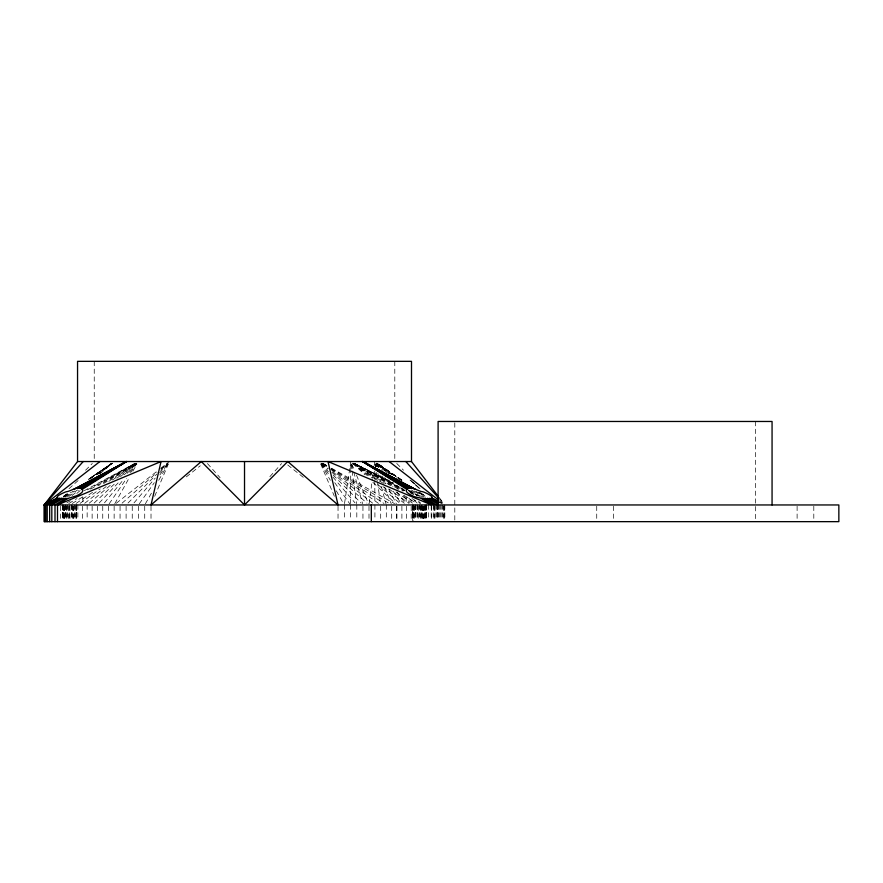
<?xml version="1.0" encoding="UTF-8"?>
<svg xmlns="http://www.w3.org/2000/svg" width="883" height="883" viewBox="0 0 883 883"><rect width="100%" height="100%" fill="white"/><g stroke="black" fill="none" stroke-linecap="round" stroke-linejoin="round"><path stroke-width="0.66" stroke-dasharray="4.42 3.31" d="M350.595 503.597L350.739 471.036M350.75 469.679L350.772 464.248M369.171 503.597L372.361 479.171M372.538 477.813L373.432 471.036M374.138 465.606L374.668 461.533M344.525 503.597L350.783 461.533M154.691 496.268L168.333 464.016M114.801 503.74L129.547 477.217M132.903 471.18L136.92 463.95M145.397 503.774L152.053 492.041M158.719 480.308L168.046 463.884M109.128 503.84L126.755 478.233M130.596 472.67L136.722 463.763M139.249 503.84L154.315 482.692M159.867 474.899L167.803 463.763M104.481 502.835L123.532 479.535M129.602 472.129L136.523 463.652M134.006 502.88L155.231 478.078M159.657 472.913L167.615 463.608M269.856 476.677L281.611 463.553M99.194 502.979L119.658 481.268M127.097 473.376L136.401 463.509M128.024 503.023L156.876 474.083M160.728 470.22L167.461 463.465M85.563 470.22L92.318 463.465M94.128 503.067L115.198 483.244M124.216 474.745L136.258 463.42M69.029 488.674L78.134 480.529M122.108 503.144L157.053 472.394M161.159 468.774L167.328 463.343M76.799 493.431L80.971 489.888M99.757 473.939L112.284 463.31L99.547 473.454M89.238 503.178L111.148 484.568M120.529 476.599L136.17 463.31M72.009 495.584L78.366 490.484M186.357 476.864L200.275 465.794M116.302 503.244L156.379 471.754M160.717 468.343L169.381 461.533M84.724 503.277L106.137 486.588M116.843 478.233L136.114 463.211M68.731 496.599L77.428 489.922M96.987 474.899L112.207 463.211L96.677 474.646M66.799 496.765L74.547 491.025M65.165 496.908L72.991 491.279M89.768 479.226L111.026 463.95M80.088 503.343L100.232 488.873M112.527 480.032L134.9 463.95M63.83 497.063L70.574 492.317M89.669 478.906L111.004 463.906L88.598 479.37M63.951 496.423L69.547 492.548M63.466 496.423L69.128 492.548M63.311 496.423L67.848 493.321M76.081 503.431L93.035 492.008M108.863 481.345L134.867 463.818M72.274 503.476L85.011 495.385M103.532 483.608L134.79 463.741L98.223 485.738M68.786 503.531L77.02 498.542M66.799 502.88L70.364 500.816M90.618 489.105L134.691 463.608L85.53 490.926M84.26 490.694L134.657 463.487M404.789 490.694L354.392 463.487L393.498 482.935M408.145 490.275L420.341 496.389M399.337 487.074L354.425 463.454L391.169 482.008M408.299 490.683L420.54 496.886M354.447 463.42L393.542 483.564M409.414 491.743L416.743 495.518M438.906 501.963L441.213 503.155M439.281 501.997L441.555 503.189L439.039 501.974M400.551 487.714L404.182 489.624M410.253 492.824L413.895 494.734M354.381 463.542L403.52 490.926M323.233 463.542L326.798 465.54M331.544 468.222L394.546 503.619M354.359 463.608L398.432 489.105M390.827 485.738L354.326 463.674L385.518 483.608M412.019 498.542L420.264 503.531M323.211 463.674L326.754 465.805M331.478 468.652L389.348 503.531M404.039 495.385L416.765 503.476M323.112 463.785L326.555 466.025M331.147 469.028L383.995 503.453M354.182 463.818L383.575 483.63M396.003 492.008L412.968 503.431M401.908 480.142L378.079 463.862L401.622 480.484M421.191 493.321L425.738 496.423M401.82 480.142L378.067 463.862L401.566 480.142M419.922 492.548L425.573 496.423M419.502 492.548L425.098 496.423M418.476 492.317L425.209 497.063M322.99 463.906L326.324 466.268M330.761 469.436L378.465 503.376M378.023 463.95L399.282 479.226M416.059 491.279L423.884 496.908M354.138 463.95L376.511 480.032M388.818 488.873L408.95 503.343M376.886 463.178L392.372 474.646M414.502 491.025L422.251 496.765M376.842 463.211L392.063 474.899M411.621 489.922L420.319 496.599M439.535 500.782L442.747 503.277M352.924 463.211L372.207 478.233M382.913 486.588L404.326 503.277M321.831 463.244L328.333 468.343M332.659 471.754L372.747 503.244M287.703 464.944L303.763 477.714M389.502 473.454L376.787 463.244L389.282 473.939M410.683 490.484L417.03 495.584M408.078 489.888L412.251 493.431M352.869 463.31L367.471 475.716M377.902 484.568L399.811 503.178M321.721 463.343L327.88 468.774M331.997 472.394L366.931 503.144M420.021 488.674L410.915 480.529L418.884 487.769M386.909 472.626L376.71 463.387L383.354 470.032M418.542 501.257L420.584 503.1M409.999 480.01L420.153 489.248M352.792 463.42L364.822 474.745M372.847 482.306L394.911 503.067M402.67 488.906L404.602 490.793M414.259 500.231L417.151 503.067M396.732 463.465L403.487 470.22M321.589 463.465L327.361 469.259M333.134 475.043L361.026 503.023M376.511 463.509L382.968 470.418M396.787 485.22L402.317 491.136M408.774 498.045L413.387 502.979M439.447 498.895L443.078 502.935M207.439 463.553L220.099 477.692M321.434 463.608L328.509 471.875M332.924 477.041L355.032 502.88M376.412 463.608L379.889 467.736M392.063 482.206L398.145 489.447M403.365 495.65L409.458 502.88M439.05 497.35L443.233 502.78M376.257 463.707L379.436 468.045M388.189 479.988L392.957 486.5M396.931 491.93L404.878 502.78M321.246 463.763L329.182 474.899M334.734 482.692L349.8 503.84M376.103 463.818L378.973 468.387M384.701 477.537L388.995 484.392M393.299 491.246L401.18 503.807M320.993 463.884L330.33 480.308M336.324 490.871L343.653 503.774M375.904 463.95L377.14 466.356M382.085 476.014L385.794 483.244M388.884 489.27L396.301 503.74M320.717 464.016L334.359 496.268M351.831 464.016L354.425 470.22M356.511 475.186L368.476 503.707M375.672 464.094L376.677 466.643M380.187 475.584L382.692 481.963M384.701 487.074L391.213 503.674M351.522 464.171L353.366 470.749M353.741 472.063L362.582 503.641M375.374 464.171L376.081 466.798M377.836 473.376L379.955 481.268M381.368 486.533L385.948 503.641M375.043 464.248L375.418 466.964M376.18 472.394L377.306 480.529M377.494 481.886L380.496 503.597M351.169 464.248L351.92 469.679M352.107 471.036L356.622 503.597M374.723 471.036L374.767 479.171M374.778 480.529L374.9 503.597M813.806 506.235L813.806 521.654M797.106 506.235L797.106 520.363M755.362 421.467L755.362 520.275M613.431 506.235L613.431 521.654M596.731 506.235L596.731 521.654M454.8 422.836L454.8 520.275M444.789 504.955L444.9 520.363M444.657 506.235L444.657 520.363M443.961 504.955L443.961 520.363M443.63 506.235L443.63 520.363M442.35 504.955L442.35 520.363M441.831 504.955L441.831 520.363M440.683 504.955L440.683 520.363M439.392 504.955L439.392 520.363M438.222 504.955L438.222 520.363M438.023 504.955L438.023 520.363M437.427 504.955L437.427 520.363M437.228 504.955L437.228 520.363M436.445 504.955L436.445 520.363M435.065 504.955L435.065 520.363M434.866 506.235L434.866 520.363M434.039 506.235L434.039 520.363M433.31 504.955L433.211 520.363M431.544 506.235L431.544 520.363M431.18 504.955L431.18 520.363M428.685 504.955L428.685 520.363M426.699 504.955L426.644 520.363M426.467 504.955L426.467 520.363M426.346 504.955L426.346 520.363M426.014 506.235L426.014 520.363M425.805 504.955L425.827 520.363M425.584 504.955L425.584 520.363M425.054 506.235L425.054 520.363M424.436 504.955L424.436 520.363M424.094 506.235L424.094 520.363M423.741 506.235L423.741 520.363M423.365 506.235L423.365 520.363M422.979 506.235L422.979 520.363M422.626 506.235L422.626 520.363M422.162 504.955L422.162 520.363M421.732 506.235L421.732 520.363M421.301 504.955L421.301 520.363M420.86 504.955L420.86 520.363M420.418 506.235L420.418 520.363M419.513 504.955L419.513 520.363M419.061 504.955L419.083 520.363M418.167 506.235L418.167 520.363M417.736 504.955L417.736 520.363M417.295 504.955L417.295 520.363M416.059 504.955L416.059 520.363M415.672 504.955L415.672 520.363M415.297 504.955L415.231 520.363M414.944 504.955L414.944 520.363M414.282 506.235L414.282 520.363M413.708 504.955L413.708 520.363M413.454 506.235L413.454 520.363M413.222 504.955L413.222 520.363M413.023 504.955L413.056 521.654M412.692 520.363L412.56 504.955L412.46 520.363M412.35 504.955L412.35 520.363M411.191 506.235L411.191 520.363M406.467 506.235L406.467 520.363M406.158 497.096L406.158 503.641M401.897 506.235L401.897 520.363M396.92 506.235L396.92 520.363M396.357 506.235L396.357 521.654M394.8 361.346L394.8 460.164M391.71 506.235L391.71 520.363M386.301 504.955L386.301 520.363M380.694 506.235L380.694 520.363M374.911 504.955L374.911 520.363M368.995 506.235L368.995 520.363M362.946 506.235L362.946 520.363M356.809 504.955L356.809 520.363M350.584 504.955L350.584 520.363M344.326 504.955L344.326 520.363M338.034 506.235L338.034 520.363M151.015 506.235L151.015 520.363M144.724 506.235L144.724 520.363M138.454 506.235L138.454 520.363M132.24 506.235L132.24 520.363M126.103 506.235L126.103 520.363M120.055 506.235L120.055 520.363M114.139 506.235L114.139 520.363M108.355 506.235L108.355 520.363M102.748 506.235L102.748 520.363M97.329 506.235L97.329 520.363M94.238 361.346L94.238 460.164M92.13 506.235L92.13 520.363M87.152 504.955L87.152 520.363M82.892 497.096L82.892 503.641M82.583 506.235L82.583 520.363M77.859 504.955L77.859 520.363M76.655 504.955L76.7 520.363M76.49 506.235L76.49 520.363M76.357 504.955L76.357 520.363M76.203 504.955L76.203 520.363M76.026 506.235L76.026 520.363M75.066 504.955L75.066 520.363M74.768 504.955L74.768 520.363M73.753 506.235L73.819 520.363M73.377 506.235L73.377 520.363M72.583 506.235L72.583 520.363M72.174 504.955L72.174 520.363M71.755 504.955L71.755 520.363M71.313 504.955L71.313 520.363M69.967 506.235L69.967 520.363M69.525 504.955L69.525 520.363M69.084 506.235L69.084 520.363M68.19 506.235L68.19 520.363M67.748 504.955L67.748 520.363M66.887 504.955L66.887 520.363M66.479 506.235L66.424 520.363M65.684 504.955L65.684 520.363M65.309 504.955L65.309 520.363M64.956 504.955L64.956 520.363M64.614 506.235L64.614 520.363M64.293 506.235L64.293 520.363M63.719 506.235L63.719 520.363M63.466 504.955L63.466 520.363M63.234 504.955L63.223 520.363M63.035 506.235L63.035 520.363M62.859 504.955L62.859 520.363M62.572 504.955L62.572 520.363M62.362 504.955L62.362 520.363M60.364 506.235L60.364 520.363M110.982 463.862L88.355 479.37L110.971 463.862"/><path stroke-width="1.32" d="M438.222 496.268L411.5 461.533L411.5 361.346L77.549 361.346L77.549 461.533L44.15 504.955L44.15 521.654L838.85 521.654L838.85 504.955L44.15 504.955L83.234 461.533M406.875 489.414C411.467 485.087 417.979 491.632 422.979 491.765A15.453 3.532 17.8 0 1 431.081 495.904C438.067 501.61 413.387 497.272 412.836 495.904A15.453 4.603 13.8 0 1 406.61 491.776L406.158 490.551L406.875 489.414L362.593 461.533L415.485 489.425M57.505 521.654L57.505 504.955L161.037 461.533L151.015 504.955L201.302 461.533L244.525 504.955L287.737 461.533L338.034 504.955L328.012 461.533L431.544 504.955L421.29 498.487M99.911 461.533L44.15 504.955L56.402 498.487L67.77 498.487L76.214 495.904A15.453 4.603 -13.8 0 0 82.439 491.776L82.892 490.551C79.315 484.105 71.004 491.533 66.07 491.776A15.453 3.532 -17.8 0 0 57.958 495.904L56.402 498.487M57.505 504.955L67.77 498.487M82.174 489.414L126.457 461.533L73.598 489.414M65.772 498.409L55 504.955L55 521.654M81.622 488.785L126.457 461.533L75.43 488.586M63.223 498.321L51.821 504.955L51.821 521.654M80.684 488.167L126.457 461.533L77.152 488.078M61.501 498.255L49.658 504.955L49.658 521.654M79.757 487.935L126.457 461.533L78.366 487.88M59.437 498.255L47.218 504.955L47.218 521.654M58.146 498.31L45.806 504.955L45.806 521.654M57.009 498.354L44.569 504.955L44.569 521.654M77.549 461.533L411.5 461.533M407.427 488.785L362.593 461.533L414.58 488.983M408.067 488.266L362.593 461.533L412.681 488.266M431.511 498.31L438.299 501.93M409.293 487.935L362.593 461.533L412.295 488.167M431.246 498.321L438.001 501.93M362.593 461.533L410.683 487.88M429.613 498.255L438.498 503.122M432.151 498.409L438.056 501.676M422.35 498.476L434.039 504.955L423.277 498.409M427.549 498.255L438.211 504.281M425.164 498.31L436.456 504.955M389.127 461.533L438.465 499.944M405.816 461.533L438.531 497.88M772.062 504.955L772.062 421.467L438.1 421.467L438.1 504.955M371.313 504.955L371.313 521.654M244.525 461.533L244.525 504.955M432.538 498.454L438.156 501.412L432.471 498.431"/></g></svg>
